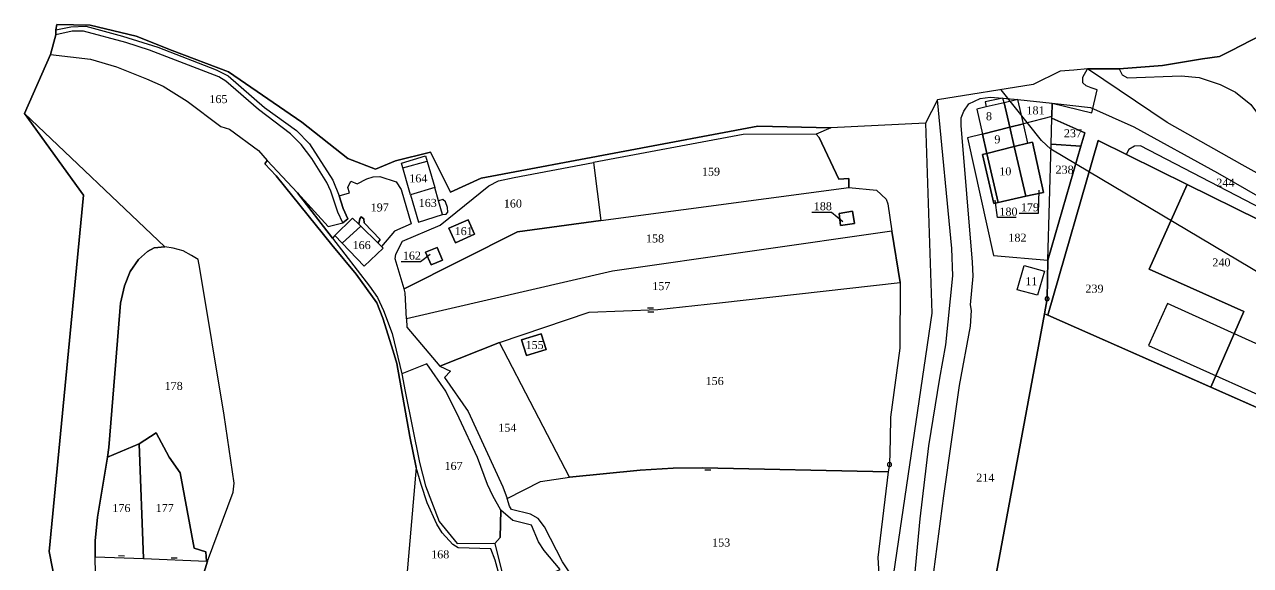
# Model space of a CAD drawing. Extents: x 1206907 to 1207379, y 6153397 to 6153999.
# Drawn here: x 1206907.2 to 1207213.6, y 6153864.3 to 6153999.5 of the extents above; entities that cross this region are included whole.
import ezdxf

# ---------------------------------------------------------------- set-up
doc = ezdxf.new("R2010")
doc.units = 0
doc.linetypes.add('CONTINU', pattern=[0])
doc.layers.get('0').update_dxf_attribs({"linetype": 'CONTINU'})
for name, color, linetype in [('1LIEUDIT', 7, 'CONTINU'), ('1PARCELLE', 7, 'CONTINU'), ('1SECTION', 7, 'CONTINU'), ('1SUBDSECT', 7, 'CONTINU'), ('1TRONFLUV', 7, 'CONTINU'), ('1TROUPARCELLE', 7, 'CONTINU'), ('1ZONCOMM', 7, 'CONTINU'), ('3BATIDUR', 7, 'CONTINU'), ('3BORNE', 7, 'CONTINU'), ('3CHEMIN', 7, 'CONTINU'), ('3FLECHEPAR', 7, 'CONTINU'), ('3GAZODUC', 7, 'CONTINU'), ('3MURMI', 7, 'CONTINU'), ('3MURNONMI', 7, 'CONTINU'), ('3PARCELLETEX', 7, 'CONTINU'), ('3SENTIER', 7, 'CONTINU'), ('3TOPOLINE', 7, 'CONTINU')]:
    doc.layers.add(name, color=color, linetype=linetype)
doc.styles.get("Standard").update_dxf_attribs({"font": 'Times New Roman'})

# ---------------------------------------------------------------- blocks, each defined once
blk = doc.blocks.new('MURNOMI')
blk.add_line((-0.75, 0.5), (0.75, 0.5))
blk = doc.blocks.new('BORLIPRO')
blk.add_lwpolyline([(-0.07, 0.5), (-0.19, 0.47), (-0.31, 0.4), (-0.4, 0.31), (-0.47, 0.19), (-0.5, 0.07), (-0.5, -0.07), (-0.47, -0.19), (-0.4, -0.31), (-0.31, -0.4), (-0.19, -0.47), (-0.07, -0.5), (0.07, -0.5), (0.19, -0.47), (0.31, -0.4), (0.4, -0.31), (0.47, -0.19), (0.5, -0.07), (0.5, 0.07), (0.47, 0.19), (0.4, 0.31), (0.31, 0.4), (0.19, 0.47), (0.07, 0.5)], close=True)
blk = doc.blocks.new('MURMI')
for p, q in [((-0.75, 0.5), (0.75, 0.5)), ((-0.75, -0.5), (0.75, -0.5))]:
    blk.add_line(p, q)

msp = doc.modelspace()

# ---------------------------------------------------------------- linework, layer by layer
at = {"layer": '1LIEUDIT'}
for points in [[(1206921.45, 6153826.59), (1206913.39, 6153867.77), (1206921.9, 6153956.83), (1206907.2, 6153977.24), (1206913.7, 6153991.96), (1206915.06, 6153996.93), (1206915.02, 6153998.14), (1206915.31, 6153999.48), (1206923.6, 6153999.29), (1206935.12, 6153996.6), (1206944.12, 6153992.97), (1206958.15, 6153987.62), (1206976.47, 6153975.09), (1206987.96, 6153965.97), (1206994.93, 6153963.36), (1206999.9, 6153965.44), (1207008.62, 6153967.57), (1207013.65, 6153957.59), (1207021.29, 6153961.06), (1207090.48, 6153974.06), (1207108.73, 6153973.69), (1207105.04, 6153972.07), (1207105.8, 6153971.22), (1207110.73, 6153960.83), (1207113.18, 6153961), (1207113.22, 6153958.76), (1207120.11, 6153958.05), (1207122.55, 6153955.87), (1207122.99, 6153954.68), (1207123.98, 6153947.88), (1207126.05, 6153935.01), (1207125.99, 6153918.58), (1207123.65, 6153901.34), (1207123.54, 6153895.97), (1207123.37, 6153889.52), (1207123.08, 6153887.67), (1207120.48, 6153866.28), (1207121.22, 6153853.53)], [(1207218.64, 6153998.03), (1207208.85, 6153993.02), (1207205.87, 6153991.45), (1207201.56, 6153990.93), (1207191.62, 6153989.28), (1207180.75, 6153988.37), (1207172.86, 6153988.37), (1207169.42, 6153988.11), (1207166.03, 6153987.86), (1207159.28, 6153984.48), (1207135.35, 6153980.63), (1207132.33, 6153974.81), (1207108.73, 6153973.69), (1207105.04, 6153972.07), (1207105.8, 6153971.22), (1207110.73, 6153960.83), (1207113.18, 6153961), (1207113.22, 6153958.76), (1207120.11, 6153958.05), (1207122.55, 6153955.87), (1207122.99, 6153954.68), (1207123.98, 6153947.88), (1207126.05, 6153935.01), (1207125.99, 6153918.58), (1207123.65, 6153901.34), (1207123.54, 6153895.97), (1207123.37, 6153889.52), (1207123.08, 6153887.67), (1207120.48, 6153866.28), (1207121.22, 6153853.53)]]:
    msp.add_lwpolyline(points, dxfattribs=at)
at = {"layer": '1PARCELLE'}
for points in [[(1206975.44, 6153957.39), (1206983.12, 6153949.02), (1206986.77, 6153949.89), (1206985.5, 6153952.6), (1206983.74, 6153957.85), (1206982.78, 6153960.01), (1206979.03, 6153965.98), (1206976.33, 6153969.47), (1206973.66, 6153972.18), (1206965.66, 6153978.22), (1206957.52, 6153985.34), (1206955.76, 6153986.43), (1206938.44, 6153993.06), (1206932.48, 6153995.02), (1206921.95, 6153997.86), (1206919.1, 6153997.79), (1206915.06, 6153996.93), (1206913.7, 6153991.96), (1206923.68, 6153990.81), (1206930.21, 6153988.92), (1206937.71, 6153985.9), (1206941.85, 6153984.09), (1206947.88, 6153980.3), (1206956.23, 6153974.04), (1206958.42, 6153973.36), (1206965.68, 6153967.97), (1206967.84, 6153965.5), (1206975.44, 6153957.39)], [(1207151.72, 6153981.09), (1207147.28, 6153980.17), (1207147.52, 6153978.91), (1207145.18, 6153978.37), (1207146.62, 6153972.09), (1207153.41, 6153973.81), (1207151.99, 6153979.92), (1207151.72, 6153981.09)], [(1207151.72, 6153981.09), (1207155.42, 6153980.71), (1207164, 6153979.85), (1207163.91, 6153976.46), (1207156.84, 6153974.67), (1207153.41, 6153973.81), (1207151.99, 6153979.92), (1207151.72, 6153981.09)], [(1207146.62, 6153972.09), (1207142.88, 6153971.15), (1207149.36, 6153941.73), (1207162.93, 6153940.57), (1207163.74, 6153969.55), (1207163.93, 6153976.12), (1207163.91, 6153976.46), (1207156.84, 6153974.67), (1207153.41, 6153973.81), (1207154.53, 6153968.97), (1207157.97, 6153969.83), (1207159.1, 6153970.12), (1207161.85, 6153957.54), (1207157.42, 6153956.55), (1207150.55, 6153955.01), (1207149.41, 6153954.76), (1207146.59, 6153966.97), (1207147.73, 6153967.26), (1207146.62, 6153972.09)], [(1207163.74, 6153969.55), (1207163.93, 6153976.12), (1207172.18, 6153972.4), (1207171.21, 6153969.07), (1207163.74, 6153969.55)], [(1207146.62, 6153972.09), (1207147.73, 6153967.26), (1207154.53, 6153968.97), (1207153.41, 6153973.81), (1207146.62, 6153972.09)], [(1207049.4, 6153965.02), (1207051.19, 6153950.48), (1207113.22, 6153958.76), (1207113.18, 6153961), (1207110.73, 6153960.83), (1207105.8, 6153971.22), (1207105.04, 6153972.07), (1207086.78, 6153972), (1207049.4, 6153965.02)], [(1207157.42, 6153956.55), (1207161.85, 6153957.54), (1207159.1, 6153970.12), (1207157.97, 6153969.83), (1207154.53, 6153968.97), (1207157.42, 6153956.55)], [(1207171.21, 6153969.07), (1207162.93, 6153940.57), (1207163.74, 6153969.55), (1207171.21, 6153969.07)], [(1207203.7, 6153908.85), (1207162.98, 6153926.88), (1207175.55, 6153970.46), (1207197.74, 6153959.53), (1207188.26, 6153938.35), (1207211.89, 6153927.75), (1207203.7, 6153908.85)], [(1207009.73, 6153958.78), (1207003.7, 6153956.92), (1207001.39, 6153964.83), (1207007.42, 6153966.71), (1207009.73, 6153958.78)], [(1207150.55, 6153955.01), (1207149.41, 6153954.76), (1207146.59, 6153966.97), (1207147.73, 6153967.26), (1207150.55, 6153955.01)], [(1207150.55, 6153955.01), (1207157.42, 6153956.55), (1207154.53, 6153968.97), (1207147.73, 6153967.26), (1207150.55, 6153955.01)], [(1206999.86, 6153940.92), (1206999.96, 6153942.13), (1207001.63, 6153945.38), (1207011.04, 6153949.31), (1207023.26, 6153959.19), (1207025.68, 6153960.41), (1207029.53, 6153961.29), (1207049.4, 6153965.02), (1207051.19, 6153950.48), (1207030.42, 6153947.71), (1207002.09, 6153933.41), (1206999.86, 6153940.92)], [(1206986.59, 6153944.88), (1206984.76, 6153946.8), (1206984.14, 6153946.09), (1206975.44, 6153957.39), (1206983.12, 6153949.02), (1206986.77, 6153949.89), (1206988.04, 6153950.96), (1206986.84, 6153953.53), (1206985.82, 6153956.64), (1206988.45, 6153957.41), (1206988.01, 6153958.79), (1206988.77, 6153960.38), (1206990.31, 6153959.64), (1206992.76, 6153960.89), (1206994.34, 6153961.4), (1206996.03, 6153961.48), (1207000.11, 6153960.17), (1207001.32, 6153958.29), (1207003.87, 6153949.64), (1206999.65, 6153947.82), (1206996.44, 6153944.01), (1206995.5, 6153944.93), (1206996.09, 6153945.77), (1206992.09, 6153949.93), (1206992.01, 6153950.96), (1206991.37, 6153951.45), (1206990.99, 6153950.95), (1206990.72, 6153949.63), (1206991.29, 6153949.06), (1206986.59, 6153944.88)], [(1207002.31, 6153932.43), (1207002.09, 6153933.41), (1207030.42, 6153947.71), (1207051.19, 6153950.48), (1207113.22, 6153958.76), (1207120.11, 6153958.05), (1207122.55, 6153955.87), (1207122.99, 6153954.68), (1207123.98, 6153947.88), (1207054.11, 6153937.84), (1207002.68, 6153925.97), (1207002.31, 6153932.43)], [(1207009.73, 6153958.78), (1207003.7, 6153956.92), (1207005.7, 6153950.13), (1207011.64, 6153951.99), (1207012.54, 6153952.1), (1207012.96, 6153952.58), (1207012.92, 6153953.73), (1207012.41, 6153955.15), (1207011.76, 6153955.79), (1207010.68, 6153955.42), (1207009.73, 6153958.78)], [(1207197.74, 6153959.53), (1207215.67, 6153950.71), (1207225.09, 6153921.61), (1207236.51, 6153916.56), (1207245.03, 6153905.43), (1207242.99, 6153900.7), (1207239.66, 6153892.93), (1207203.7, 6153908.85), (1207211.89, 6153927.75), (1207188.26, 6153938.35), (1207197.74, 6153959.53)], [(1206986.59, 6153944.88), (1206991.29, 6153949.06), (1206990.72, 6153949.63), (1206990.99, 6153950.95), (1206991.37, 6153951.45), (1206992.01, 6153950.96), (1206992.09, 6153949.93), (1206996.09, 6153945.77), (1206995.5, 6153944.93), (1206996.44, 6153944.01), (1206996.84, 6153943.62), (1206992.09, 6153939.14), (1206986.59, 6153944.88)], [(1207111.13, 6153949.23), (1207110.76, 6153952.28), (1207114.09, 6153952.81), (1207114.61, 6153949.72), (1207111.13, 6153949.23)], [(1207014.92, 6153944.97), (1207013.22, 6153948.61), (1207018.05, 6153950.66), (1207019.67, 6153947.09), (1207014.92, 6153944.97)], [(1207123.98, 6153947.88), (1207054.11, 6153937.84), (1207002.68, 6153925.97), (1207002.78, 6153923.82), (1207011.03, 6153914.14), (1207025.92, 6153920.06), (1207048.29, 6153927.58), (1207065.49, 6153928.26), (1207080.89, 6153929.92), (1207126.05, 6153935.01), (1207123.98, 6153947.88)], [(1206952.68, 6153865.36), (1206952.89, 6153865.35), (1206959.37, 6153882.65), (1206959.62, 6153884.91), (1206957.06, 6153901.86), (1206951.05, 6153938.53), (1206950.56, 6153940.74), (1206948.96, 6153941.79), (1206946.82, 6153942.89), (1206944.35, 6153943.62), (1206942.23, 6153943.93), (1206939.57, 6153943.69), (1206937.94, 6153942.75), (1206935.7, 6153940.74), (1206933.63, 6153937.77), (1206932.15, 6153934.19), (1206931.16, 6153929.89), (1206930.04, 6153915.36), (1206928.27, 6153893.82), (1206927.96, 6153891.37), (1206935.83, 6153894.67), (1206940.13, 6153897.45), (1206943.32, 6153891.41), (1206946.07, 6153887.49), (1206949.57, 6153868.6), (1206952.48, 6153867.68), (1206952.68, 6153865.36)], [(1207008.8, 6153939.42), (1207007.45, 6153942.59), (1207010.29, 6153943.74), (1207011.67, 6153940.63), (1207008.8, 6153939.42)], [(1207155.31, 6153933.19), (1207157.02, 6153939.23), (1207162.11, 6153937.86), (1207160.33, 6153931.82), (1207155.31, 6153933.19)], [(1207025.92, 6153920.06), (1207048.29, 6153927.58), (1207065.49, 6153928.26), (1207080.89, 6153929.92), (1207126.05, 6153935.01), (1207125.99, 6153918.58), (1207123.65, 6153901.34), (1207123.54, 6153895.97), (1207123.37, 6153889.52), (1207123.08, 6153887.67), (1207076.6, 6153888.68), (1207069.28, 6153888.64), (1207061.09, 6153888.15), (1207043.38, 6153886.36), (1207025.92, 6153920.06)], [(1207036.3, 6153922.21), (1207031.37, 6153920.73), (1207032.69, 6153916.81), (1207037.55, 6153918.25), (1207036.3, 6153922.21)], [(1207043.38, 6153886.36), (1207025.92, 6153920.06), (1207011.03, 6153914.14), (1207013.7, 6153912.9), (1207012.18, 6153911.29), (1207018.09, 6153902.8), (1207026.72, 6153883.92), (1207027.83, 6153881.05), (1207036.14, 6153885.33), (1207043.38, 6153886.36)], [(1207026.23, 6153878.15), (1207024.25, 6153881.68), (1207022.94, 6153884.51), (1207020.37, 6153891.28), (1207015.84, 6153901.12), (1207012.5, 6153907.83), (1207007.78, 6153914.68), (1207001.53, 6153912.17), (1207002.34, 6153907.8), (1207005.89, 6153890.01), (1207007.37, 6153884.25), (1207010.82, 6153875.28), (1207015.32, 6153869.8), (1207024.39, 6153869.9), (1207024.76, 6153869.79), (1207026.08, 6153871.31), (1207026.23, 6153878.15)], [(1206936.93, 6153866.05), (1206952.68, 6153865.36), (1206952.48, 6153867.68), (1206949.57, 6153868.6), (1206946.07, 6153887.49), (1206943.32, 6153891.41), (1206940.13, 6153897.45), (1206935.83, 6153894.67), (1206936.93, 6153866.05)], [(1206924.82, 6153866.51), (1206936.93, 6153866.05), (1206935.83, 6153894.67), (1206927.96, 6153891.37), (1206925.47, 6153876.38), (1206924.84, 6153870.47), (1206924.82, 6153866.51)], [(1207002.74, 6153861.78), (1207026.12, 6153860.73), (1207024.83, 6153865.61), (1207023.78, 6153868.44), (1207015.57, 6153868.73), (1207014.27, 6153869.52), (1207011.57, 6153872.45), (1207010.22, 6153874.64), (1207007.84, 6153880), (1207006.33, 6153884.52), (1207005.11, 6153888.77), (1207002.74, 6153861.78)], [(1207043.38, 6153886.36), (1207061.09, 6153888.15), (1207069.28, 6153888.64), (1207076.6, 6153888.68), (1207123.08, 6153887.67), (1207120.48, 6153866.28), (1207121.22, 6153853.53), (1207115.78, 6153853.12), (1207092.53, 6153849.93), (1207053.52, 6153846.47), (1207052.79, 6153849.19), (1207051.48, 6153851.58), (1207048.51, 6153856.25), (1207043.85, 6153861.95), (1207041.67, 6153865.25), (1207037.14, 6153874), (1207035.55, 6153876.02), (1207033.64, 6153877.16), (1207028.9, 6153878.28), (1207028.38, 6153879.15), (1207027.83, 6153881.05), (1207036.14, 6153885.33), (1207043.38, 6153886.36)], [(1207026.23, 6153878.15), (1207026.08, 6153871.31), (1207024.76, 6153869.79), (1207026.94, 6153861.02), (1207029.93, 6153853.7), (1207030.68, 6153850.54), (1207031.12, 6153837.08), (1207035.75, 6153836.67), (1207039.24, 6153836.36), (1207043.4, 6153836), (1207040.11, 6153845.8), (1207036.97, 6153853.88), (1207035.89, 6153858.57), (1207036.73, 6153861.47), (1207041.07, 6153863.27), (1207037.08, 6153868.05), (1207035.64, 6153870.18), (1207033.88, 6153874.39), (1207029.2, 6153875.57), (1207026.23, 6153878.15)], [(1206948.37, 6153850.35), (1206933.9, 6153851.12), (1206928.66, 6153850.19), (1206927.86, 6153853.01), (1206925.62, 6153859.14), (1206924.93, 6153862.24), (1206924.82, 6153866.51), (1206936.93, 6153866.05), (1206952.68, 6153865.36), (1206952.89, 6153865.35), (1206948.37, 6153850.35)]]:
    msp.add_lwpolyline(points, close=True, dxfattribs=at)
for points in [[(1207215.67, 6153950.71), (1207197.74, 6153959.53), (1207175.55, 6153970.46), (1207162.98, 6153926.88), (1207162.07, 6153927.23), (1207162.75, 6153930.95), (1207162.93, 6153940.57), (1207171.21, 6153969.07), (1207172.18, 6153972.4), (1207163.93, 6153976.12), (1207163.91, 6153976.46), (1207164, 6153979.85), (1207173.92, 6153977.43), (1207175.31, 6153983.2), (1207173.75, 6153983.65), (1207172.55, 6153984.12), (1207171.67, 6153984.89), (1207171.65, 6153986.29), (1207172.86, 6153988.37), (1207180.75, 6153988.37), (1207191.62, 6153989.28), (1207201.56, 6153990.93), (1207205.87, 6153991.45), (1207208.85, 6153993.02), (1207218.64, 6153998.03)], [(1207134.42, 6153862.72), (1207136.98, 6153881.74), (1207140.87, 6153909.28), (1207143.62, 6153924.13), (1207143.9, 6153928), (1207143.6, 6153929.43), (1207144.24, 6153936.63), (1207144.15, 6153940.14), (1207141.31, 6153974.23), (1207141.32, 6153976.15), (1207141.91, 6153977.79), (1207143.18, 6153979.69), (1207146.05, 6153981.03), (1207148.49, 6153981.33), (1207151.72, 6153981.09), (1207147.28, 6153980.17), (1207147.52, 6153978.91), (1207145.18, 6153978.37), (1207146.62, 6153972.09), (1207142.88, 6153971.15), (1207149.36, 6153941.73), (1207162.93, 6153940.57), (1207162.75, 6153930.95), (1207162.07, 6153927.23), (1207150.13, 6153862.59)], [(1207150.13, 6153862.59), (1207162.07, 6153927.23), (1207162.98, 6153926.88), (1207239.66, 6153892.93)]]:
    msp.add_lwpolyline(points, dxfattribs=at)
at = {"layer": '1SECTION'}
msp.add_lwpolyline([(1207218.64, 6153998.03), (1207208.85, 6153993.02), (1207205.87, 6153991.45), (1207201.56, 6153990.93), (1207191.62, 6153989.28), (1207180.75, 6153988.37), (1207172.86, 6153988.37), (1207169.42, 6153988.11), (1207166.03, 6153987.86), (1207159.28, 6153984.48), (1207135.35, 6153980.63), (1207132.33, 6153974.81), (1207108.73, 6153973.69), (1207090.48, 6153974.06), (1207021.29, 6153961.06), (1207013.65, 6153957.59), (1207008.62, 6153967.57), (1206999.9, 6153965.44), (1206994.93, 6153963.36), (1206987.96, 6153965.97), (1206976.47, 6153975.09), (1206958.15, 6153987.62), (1206944.12, 6153992.97), (1206935.12, 6153996.6), (1206923.6, 6153999.29), (1206915.31, 6153999.48), (1206915.02, 6153998.14), (1206915.06, 6153996.93), (1206913.7, 6153991.96), (1206907.2, 6153977.24), (1206921.9, 6153956.83), (1206913.39, 6153867.77), (1206921.45, 6153826.59)], dxfattribs=at)
at = {"layer": '1SUBDSECT'}
msp.add_lwpolyline([(1207218.64, 6153998.03), (1207208.85, 6153993.02), (1207205.87, 6153991.45), (1207201.56, 6153990.93), (1207191.62, 6153989.28), (1207180.75, 6153988.37), (1207172.86, 6153988.37), (1207169.42, 6153988.11), (1207166.03, 6153987.86), (1207159.28, 6153984.48), (1207135.35, 6153980.63), (1207132.33, 6153974.81), (1207108.73, 6153973.69), (1207090.48, 6153974.06), (1207021.29, 6153961.06), (1207013.65, 6153957.59), (1207008.62, 6153967.57), (1206999.9, 6153965.44), (1206994.93, 6153963.36), (1206987.96, 6153965.97), (1206976.47, 6153975.09), (1206958.15, 6153987.62), (1206944.12, 6153992.97), (1206935.12, 6153996.6), (1206923.6, 6153999.29), (1206915.31, 6153999.48), (1206915.02, 6153998.14), (1206915.06, 6153996.93), (1206913.7, 6153991.96), (1206907.2, 6153977.24), (1206921.9, 6153956.83), (1206913.39, 6153867.77), (1206921.45, 6153826.59)], dxfattribs=at)
at = {"layer": '1TRONFLUV'}
msp.add_lwpolyline([(1206985.82, 6153956.64), (1206986.84, 6153953.53), (1206988.04, 6153950.96), (1206986.77, 6153949.89), (1206985.5, 6153952.6), (1206983.74, 6153957.85), (1206982.78, 6153960.01), (1206979.03, 6153965.98), (1206976.33, 6153969.47), (1206973.66, 6153972.18), (1206965.66, 6153978.22), (1206957.52, 6153985.34), (1206955.76, 6153986.43), (1206938.44, 6153993.06), (1206932.48, 6153995.02), (1206921.95, 6153997.86), (1206919.1, 6153997.79), (1206915.06, 6153996.93), (1206915.02, 6153998.14), (1206918.79, 6153998.87), (1206922.51, 6153999.03), (1206931.65, 6153996.55), (1206940.5, 6153993.84), (1206955.1, 6153988.13), (1206958.11, 6153986.64), (1206967.15, 6153978.73), (1206975.17, 6153972.97), (1206978.45, 6153969.63), (1206984.26, 6153960.58), (1206985.82, 6153956.64)], close=True, dxfattribs=at)
for points in [[(1206948.37, 6153850.35), (1206952.89, 6153865.35), (1206959.37, 6153882.65), (1206959.62, 6153884.91), (1206957.06, 6153901.86), (1206951.05, 6153938.53), (1206950.56, 6153940.74), (1206948.96, 6153941.79), (1206946.82, 6153942.89), (1206944.35, 6153943.62), (1206942.23, 6153943.93), (1206907.2, 6153977.24), (1206913.7, 6153991.96), (1206923.68, 6153990.81), (1206930.21, 6153988.92), (1206937.71, 6153985.9), (1206941.85, 6153984.09), (1206947.88, 6153980.3), (1206956.23, 6153974.04), (1206958.42, 6153973.36), (1206965.68, 6153967.97), (1206967.84, 6153965.5), (1206967.24, 6153964.71), (1206970.1, 6153961.66), (1206984.03, 6153944.4), (1206990.11, 6153937.06), (1206995.25, 6153929.94), (1206996.78, 6153926.13), (1206999.36, 6153917.86), (1207000.24, 6153914.79), (1207003.47, 6153896.52), (1207005.11, 6153888.77), (1207002.74, 6153861.78)], [(1206924.93, 6153862.24), (1206924.82, 6153866.51), (1206924.84, 6153870.47), (1206925.47, 6153876.38), (1206927.96, 6153891.37), (1206928.27, 6153893.82), (1206930.04, 6153915.36), (1206931.16, 6153929.89), (1206932.15, 6153934.19), (1206933.63, 6153937.77), (1206935.7, 6153940.74), (1206937.94, 6153942.75), (1206939.57, 6153943.69), (1206942.23, 6153943.93), (1206907.2, 6153977.24), (1206921.9, 6153956.83), (1206913.39, 6153867.77), (1206921.45, 6153826.59)], [(1207026.12, 6153860.73), (1207024.83, 6153865.61), (1207023.78, 6153868.44), (1207015.57, 6153868.73), (1207014.27, 6153869.52), (1207011.57, 6153872.45), (1207010.22, 6153874.64), (1207007.84, 6153880), (1207006.33, 6153884.52), (1207005.11, 6153888.77), (1207003.47, 6153896.52), (1207000.24, 6153914.79), (1206999.36, 6153917.86), (1206996.78, 6153926.13), (1206995.25, 6153929.94), (1206990.11, 6153937.06), (1206984.03, 6153944.4), (1206970.1, 6153961.66), (1206967.24, 6153964.71), (1206967.84, 6153965.5), (1206975.44, 6153957.39), (1206984.14, 6153946.09), (1206993.43, 6153934.1), (1206995.42, 6153931.29), (1206996.9, 6153927.99), (1206999.06, 6153922.25), (1207001.53, 6153912.17), (1207002.34, 6153907.8), (1207005.89, 6153890.01), (1207007.37, 6153884.25), (1207010.82, 6153875.28), (1207015.32, 6153869.8), (1207024.39, 6153869.9), (1207024.76, 6153869.79), (1207024.76, 6153869.79), (1207026.94, 6153861.02)]]:
    msp.add_lwpolyline(points, dxfattribs=at)
at = {"layer": '1TROUPARCELLE'}
for points in [[(1207110.76, 6153952.28), (1207114.09, 6153952.81), (1207114.61, 6153949.72), (1207111.13, 6153949.23), (1207110.76, 6153952.28)], [(1207013.22, 6153948.61), (1207018.05, 6153950.66), (1207019.67, 6153947.09), (1207014.92, 6153944.97), (1207013.22, 6153948.61)], [(1207007.45, 6153942.59), (1207010.29, 6153943.74), (1207011.67, 6153940.63), (1207008.8, 6153939.42), (1207007.45, 6153942.59)], [(1207155.31, 6153933.19), (1207157.02, 6153939.23), (1207162.11, 6153937.86), (1207160.33, 6153931.82), (1207155.31, 6153933.19)], [(1207031.37, 6153920.73), (1207036.3, 6153922.21), (1207037.55, 6153918.25), (1207032.69, 6153916.81), (1207031.37, 6153920.73)]]:
    msp.add_lwpolyline(points, close=True, dxfattribs=at)
at = {"layer": '1ZONCOMM'}
msp.add_lwpolyline([(1207132.33, 6153974.81), (1207133.93, 6153927.34), (1207124.41, 6153862.32), (1207125.83, 6153824.49), (1207138.7, 6153791.41), (1207141.12, 6153775.81), (1207150.5, 6153737.36), (1207146.05, 6153727.73), (1207159.98, 6153709.89), (1207175.73, 6153685.82), (1207186.82, 6153662.18), (1207190.43, 6153644.43), (1207198.48, 6153630.19), (1207203.72, 6153608.85)], dxfattribs=at)
msp.add_lwpolyline([(1207132.33, 6153974.81), (1207133.93, 6153927.34), (1207124.41, 6153862.32), (1207125.83, 6153824.49), (1207138.7, 6153791.41), (1207141.12, 6153775.81), (1207150.5, 6153737.36), (1207146.05, 6153727.73), (1207159.98, 6153709.89), (1207175.73, 6153685.82), (1207186.82, 6153662.18), (1207190.43, 6153644.43), (1207198.48, 6153630.19), (1207203.72, 6153608.85)], dxfattribs=at)
msp.add_lwpolyline([(1207132.33, 6153974.81), (1207133.93, 6153927.34), (1207124.41, 6153862.32), (1207125.83, 6153824.49), (1207138.7, 6153791.41), (1207141.12, 6153775.81), (1207150.5, 6153737.36), (1207146.05, 6153727.73), (1207159.98, 6153709.89), (1207175.73, 6153685.82), (1207186.82, 6153662.18), (1207190.43, 6153644.43), (1207198.48, 6153630.19), (1207203.72, 6153608.85)], dxfattribs=at)
at = {"layer": '3BATIDUR'}
for points in [[(1207151.99, 6153979.92), (1207147.52, 6153978.91), (1207145.18, 6153978.37), (1207146.62, 6153972.09), (1207153.41, 6153973.81), (1207151.99, 6153979.92)], [(1207155.42, 6153980.71), (1207151.99, 6153979.92), (1207153.41, 6153973.81), (1207156.84, 6153974.67), (1207155.42, 6153980.71)], [(1207154.53, 6153968.97), (1207147.73, 6153967.26), (1207146.62, 6153972.09), (1207153.41, 6153973.81), (1207154.53, 6153968.97)], [(1207154.53, 6153968.97), (1207157.97, 6153969.83), (1207156.84, 6153974.67), (1207153.41, 6153973.81), (1207154.53, 6153968.97)], [(1207157.42, 6153956.55), (1207161.85, 6153957.54), (1207159.1, 6153970.12), (1207157.97, 6153969.83), (1207154.53, 6153968.97), (1207157.42, 6153956.55)], [(1207149.41, 6153954.76), (1207150.55, 6153955.01), (1207147.73, 6153967.26), (1207146.59, 6153966.97), (1207149.41, 6153954.76)], [(1207157.42, 6153956.55), (1207154.53, 6153968.97), (1207147.73, 6153967.26), (1207150.55, 6153955.01), (1207157.42, 6153956.55)], [(1207010.68, 6153955.42), (1207009.73, 6153958.78), (1207003.7, 6153956.92), (1207005.7, 6153950.13), (1207011.64, 6153951.99), (1207010.68, 6153955.42)], [(1206991.29, 6153949.06), (1206990.72, 6153949.63), (1206989.2, 6153951.13), (1206984.76, 6153946.8), (1206986.59, 6153944.88), (1206991.29, 6153949.06)], [(1207110.76, 6153952.28), (1207111.13, 6153949.23), (1207114.61, 6153949.72), (1207114.09, 6153952.81), (1207110.76, 6153952.28)], [(1206995.5, 6153944.93), (1206991.29, 6153949.06), (1206986.59, 6153944.88), (1206992.09, 6153939.14), (1206996.84, 6153943.62), (1206996.44, 6153944.01), (1206995.5, 6153944.93)], [(1207013.22, 6153948.61), (1207014.92, 6153944.97), (1207019.67, 6153947.09), (1207018.05, 6153950.66), (1207013.22, 6153948.61)], [(1207007.45, 6153942.59), (1207008.8, 6153939.42), (1207011.67, 6153940.63), (1207010.29, 6153943.74), (1207007.45, 6153942.59)], [(1207157.02, 6153939.23), (1207162.11, 6153937.86), (1207160.33, 6153931.82), (1207155.31, 6153933.19), (1207157.02, 6153939.23)], [(1207192.81, 6153929.77), (1207188.12, 6153919.27), (1207229.04, 6153900.99), (1207233.54, 6153911.33), (1207192.81, 6153929.77)], [(1207031.37, 6153920.73), (1207032.69, 6153916.81), (1207037.55, 6153918.25), (1207036.3, 6153922.21), (1207031.37, 6153920.73)]]:
    msp.add_lwpolyline(points, close=True, dxfattribs=at)
at = {"layer": '3CHEMIN'}
for points in [[(1207259.96, 6153915.53), (1207256.03, 6153920.54), (1207248.74, 6153931.52), (1207244.29, 6153938.54), (1207240.53, 6153943.34), (1207236, 6153948.49), (1207230.23, 6153953.29), (1207223.47, 6153957.74), (1207211.51, 6153964.45), (1207192.77, 6153975), (1207172.86, 6153988.37)], [(1207164, 6153979.85), (1207173.62, 6153978.71), (1207184.45, 6153973.95), (1207205.36, 6153962.39), (1207216.48, 6153956.02), (1207228.33, 6153948.5), (1207233.08, 6153944.44), (1207238.18, 6153939.15), (1207243.2, 6153931.59), (1207249.2, 6153921.22), (1207254.22, 6153914.27), (1207256.19, 6153912.22)], [(1207001.74, 6153963.63), (1207007.81, 6153965.37)]]:
    msp.add_lwpolyline(points, dxfattribs=at)
at = {"layer": '3FLECHEPAR'}
for points in [[(1207155.75, 6153952.32), (1207160.64, 6153952.31), (1207160.77, 6153958.11)], [(1207155, 6153951.22), (1207150.38, 6153951.23), (1207149.77, 6153955.58)], [(1207103.97, 6153952.58), (1207108.87, 6153952.57), (1207111.74, 6153950.24)], [(1207001.29, 6153940.24), (1207006.19, 6153940.23), (1207008.61, 6153942.09)]]:
    msp.add_lwpolyline(points, dxfattribs=at)
at = {"layer": '3GAZODUC'}
msp.add_lwpolyline([(1207319.68, 6153880.62), (1207298.89, 6153891.91), (1207274.25, 6153904.83), (1207244.68, 6153920.16), (1207163.71, 6153968.31), (1207161.4, 6153970.46), (1207151.25, 6153983.18)], dxfattribs=at)
at = {"layer": '3SENTIER'}
msp.add_lwpolyline([(1207138.69, 6153728.17), (1207145.46, 6153740.33), (1207141.77, 6153756.57), (1207136.92, 6153778.75), (1207136.04, 6153790.05), (1207134.06, 6153801.74), (1207132.91, 6153807.95), (1207129.31, 6153818.38), (1207128.22, 6153836.85), (1207128.15, 6153843.57), (1207129.1, 6153855.56), (1207131.04, 6153875.93), (1207133.19, 6153894.19), (1207135.94, 6153911.1), (1207137.47, 6153919.46), (1207139.18, 6153936.68), (1207138.92, 6153943.49), (1207135.35, 6153980.63)], dxfattribs=at)
at = {"layer": '3TOPOLINE'}
for points in [[(1207180.75, 6153988.37), (1207181.51, 6153986.9), (1207182.87, 6153986.19), (1207196.29, 6153986.67), (1207200.77, 6153986.22), (1207205.98, 6153984.5), (1207209.81, 6153982.6), (1207213.67, 6153979.51), (1207217.22, 6153974.66), (1207228.67, 6153957.47), (1207230.11, 6153956.35), (1207231.95, 6153956.61), (1207233.07, 6153957.57), (1207232.9, 6153958.93), (1207226.84, 6153982.23)], [(1207249.92, 6153901.34), (1207250.56, 6153904.31), (1207249.96, 6153906.79), (1207248.4, 6153909.68), (1207238.88, 6153921.04), (1207230.36, 6153931.11), (1207223.33, 6153945.4), (1207220.88, 6153950.23), (1207216.62, 6153953.32), (1207186.08, 6153969.19), (1207184.57, 6153969.1), (1207183.21, 6153968.29), (1207182.51, 6153967.03)]]:
    msp.add_lwpolyline(points, dxfattribs=at)

# ---------------------------------------------------------------- block references
at = {"layer": '3BORNE'}
for p in [(1207162.75, 6153930.95), (1207123.37, 6153889.52)]:
    msp.add_blockref('BORLIPRO', p, dxfattribs=at)
at = {"layer": '3MURMI', "rotation": 2.4}
msp.add_blockref('MURMI', (1207063.7, 6153928.18), dxfattribs=at)
at = {"layer": '3MURNONMI'}
for p, rotation in [((1207077.99, 6153888.65), 178.8), ((1206931.43, 6153866.26), 358), ((1206944.54, 6153865.72), 357.6)]:
    msp.add_blockref('MURNOMI', p, dxfattribs=dict(at, rotation=rotation))

# ---------------------------------------------------------------- texts
at = {"layer": '3PARCELLETEX'}
for s, p in [('165', (1206953.4, 6153979.84)), ('181', (1207157.6, 6153977.03)), ('8', (1207147.48, 6153975.57)), ('237', (1207166.96, 6153971.33)), ('9', (1207149.58, 6153969.79)), ('159', (1207076.49, 6153961.73)), ('10', (1207150.81, 6153961.8)), ('238', (1207164.87, 6153962.22)), ('164', (1207003.35, 6153960.05)), ('244', (1207205.05, 6153958.96)), ('197', (1206993.71, 6153952.77)), ('163', (1207005.71, 6153953.91)), ('160', (1207026.98, 6153953.75)), ('188', (1207104.44, 6153953.08)), ('179', (1207156.21, 6153952.82)), ('180', (1207150.84, 6153951.73)), ('161', (1207014.69, 6153946.86)), ('166', (1206989.18, 6153943.37)), ('158', (1207062.51, 6153945.02)), ('182', (1207153.08, 6153945.22)), ('162', (1207001.75, 6153940.74)), ('240', (1207204.06, 6153939.03)), ('11', (1207157.32, 6153934.34)), ('157', (1207064.07, 6153933.11)), ('239', (1207172.33, 6153932.48)), ('155', (1207032.4, 6153918.4)), ('156', (1207077.4, 6153909.41)), ('178', (1206942.21, 6153908.18)), ('154', (1207025.59, 6153897.71)), ('167', (1207012.16, 6153888.19)), ('214', (1207145.05, 6153885.26)), ('176', (1206929.15, 6153877.66)), ('177', (1206939.98, 6153877.69)), ('153', (1207079.04, 6153869.04)), ('168', (1207008.83, 6153866.09))]:
    msp.add_text(s, height=2, dxfattribs=at).set_placement(p)

doc.saveas('drawing.dxf')
